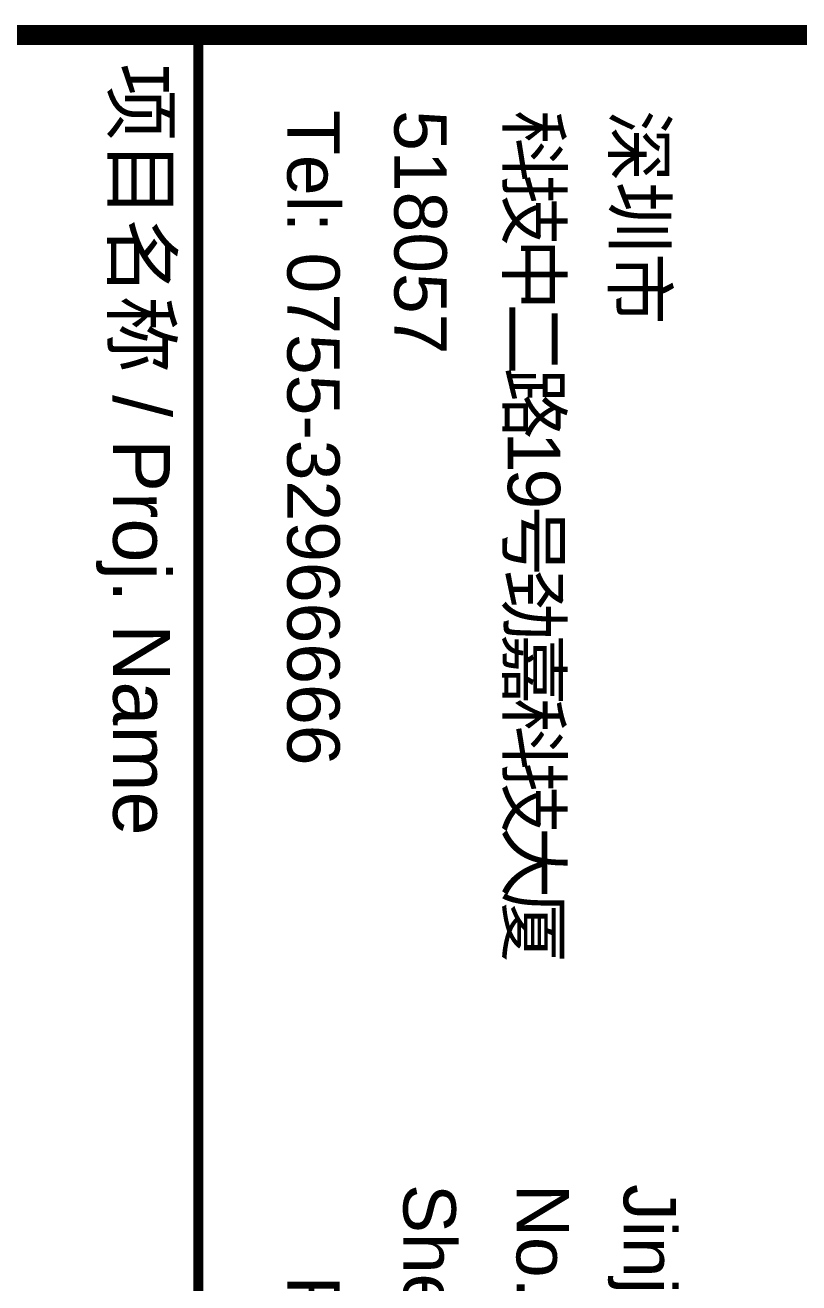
# Model space of a CAD drawing. Extents: x 447078 to 1776277, y 243534 to 519428.
# Drawn here: x 1532116 to 1536207, y 347757 to 354406 of the extents above; entities that cross this region are included whole.
import ezdxf

# ---------------------------------------------------------------- set-up
doc = ezdxf.new("R2010")
doc.units = 0
doc.header["$LTSCALE"] = 1000
doc.header["$MEASUREMENT"] = 0
for name, color, linetype in [('G-0-XREF', 2, 'Continuous'), ('图框CCDI_B0GA0+0.00$0$G-ANNO-TEXT', 33, 'Continuous'), ('图框CCDI_B0GA0+0.00$0$G-BORD', 3, 'Continuous')]:
    doc.layers.add(name, color=color, linetype=linetype)
doc.styles.add('图框CCDI_B0GA0+0.00$0$CCDI_T_G01', font='')
doc.styles.add('图框CCDI_B0GA0+0.00$0$STANDARD', font='txt')
doc.styles.get('图框CCDI_B0GA0+0.00$0$CCDI_T_G01').set_extended_font_data('Arial')

# ---------------------------------------------------------------- blocks, each defined once
blk = doc.blocks.new('图框CCDI_B0GA0+0.00$0$block31')
at = {"layer": '图框CCDI_B0GA0+0.00$0$G-ANNO-TEXT', "attachment_point": 7, "style": '图框CCDI_B0GA0+0.00$0$STANDARD'}
for s, insert, char_height in [('{\\fArial Unicode MS|b0|i0|c134|p34;Jinjia Technology Building\\fArial Unicode MS|b0|i0|c0|p34;,}', (40.495, 14.435), 1.84715), ('{\\fSimSun|b0|i0|c134|p2;深圳市}', (2.645, 14.435), 1.84715), ('{\\fSimSun|b0|i0|c134|p2;\\T0.9;科技中二路\\f@Arial Unicode MS|b0|i0|c134|p34;19\\fSimSun|b0|i0|c134|p2;号劲嘉科技大厦\\T1; }', (2.645, 10.697), 1.847146), ('{\\f@Arial Unicode MS|b0|i0|c134|p34;No.19 Keji Central 2nd Avenue\\fArial Unicode MS|b0|i0|c134|p34;,}', (40.495, 10.661), 1.847146), ('{\\fArial Unicode MS|b0|i0|c134|p34;Shenzhen, P.R.China, 518057}', (40.495, 6.886), 1.84715), ('{\\fArial Unicode MS|b0|i0|c134|p34;518057}', (2.645, 6.885), 1.84715), ('{\\fArial Unicode MS|b0|i0|c0|p34;Tel: 0755-3\\fArial Unicode MS|b0|i0|c134|p34;2966666}', (2.645, 3.111), 1.84715), ('\\pl3.232;{\\fArial Unicode MS|b0|i0|c0|p34;Fax: 0755-3\\fArial Unicode MS|b0|i0|c134|p34;2966888}', (40.495, 3.111), 1.84715)]:
    blk.add_mtext(s, dxfattribs=dict(at, insert=insert, char_height=char_height))
blk = doc.blocks.new('图框CCDI_B0GA0+0.00')
at = {"layer": '图框CCDI_B0GA0+0.00$0$G-BORD'}
for points, const_width in [([(109900, 1000), (109900, 83100)], 70), ([(109900, 18200), (117900, 18200)], 35)]:
    blk.add_lwpolyline(points, dxfattribs=dict(at, const_width=const_width))
at = {"layer": '图框CCDI_B0GA0+0.00$0$G-BORD', "xscale": 100, "yscale": 100, "zscale": 100}
blk.add_blockref('图框CCDI_B0GA0+0.00$0$block31', (109900, 18200), dxfattribs=at)
at = {"layer": '图框CCDI_B0GA0+0.00$0$G-ANNO-TEXT', "insert": (110000, 18100), "char_height": 200, "width": 7900, "attachment_point": 1, "style": '图框CCDI_B0GA0+0.00$0$CCDI_T_G01'}
blk.add_mtext('{\\fSimSun|b0|i0|c134|p54;项目名称} / Proj. Name', dxfattribs=at)

msp = doc.modelspace()

# ---------------------------------------------------------------- block references
at = {"layer": 'G-0-XREF', "xscale": 1.5, "yscale": 1.5, "zscale": 1.5, "rotation": 270}
msp.add_blockref('图框CCDI_B0GA0+0.00', (1505731.5, 519203.4), dxfattribs=at)

doc.saveas('drawing.dxf')
